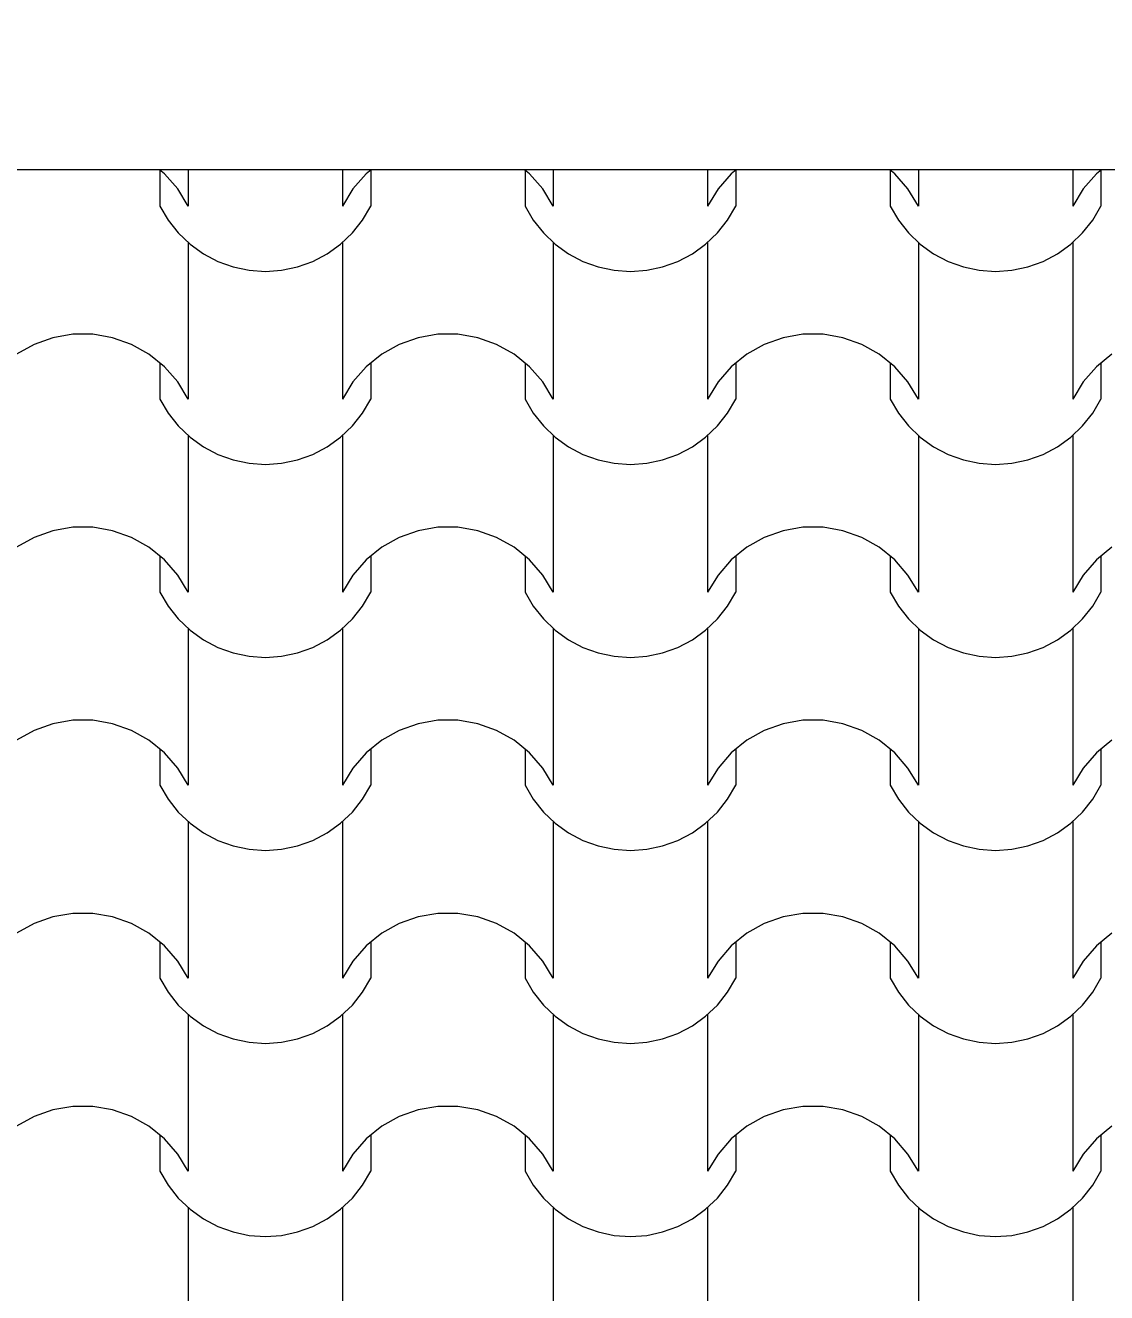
# Model space of a CAD drawing. Header units: millimetres. Extents: x 318905 to 439572, y -5133 to 105868.
# Drawn here: x 359822 to 360665, y 6760 to 7747 of the extents above; entities that cross this region are included whole.
import ezdxf

# ---------------------------------------------------------------- set-up
doc = ezdxf.new("R2010")
doc.units = ezdxf.units.MM
doc.header["$MEASUREMENT"] = 0
for name, color, linetype, lineweight in [('0_Stylo_No__98', 154, 'Continuous', 0), ('2D -  Dessin général_Stylo_No__1', 7, 'Continuous', 5), ('OMBRES_Stylo_No__1', 7, 'Continuous', 5)]:
    doc.layers.add(name, color=color, linetype=linetype, lineweight=lineweight)
doc.layers.add('OMBRES_Stylo_No__82', color=7, linetype='Continuous', lineweight=13, true_color=0xaaaaaa)
doc.styles.add('STYLE_GENERE_3', font='')
doc.styles.get('STYLE_GENERE_3').set_extended_font_data('Arial')
doc.dimstyles.new('STYLE_GENERE__1', dxfattribs={"dimtxt": 200, "dimasz": 142.5, "dimexe": 0.18, "dimexo": 500, "dimgap": 0.09, "dimtad": 0, "dimtih": 1, "dimtoh": 1, "dimlfac": 0.001, "dimzin": 0, "dimdsep": 46, "dimtxsty": 'STYLE_GENERE_3', "dimblk": 'ARROWHEAD_6', "dimblk1": 'ARROWHEAD_6', "dimblk2": 'ARROWHEAD_6', "dimcen": 0.09, "dimclrd": 154, "dimclre": 154, "dimclrt": 154, "dimazin": 0, "dimtfac": 1, "dimtdec": 4, "dimtmove": 0, "dimatfit": 3, "dimfxl": 0, "dimtolj": 1, "dimtzin": 0, "dimarcsym": 0})

# ---------------------------------------------------------------- blocks, each defined once
blk = doc.blocks.new('*X105')
at = {"layer": 'OMBRES_Stylo_No__82', "linetype": 'Continuous'}
for p, q in [((359930.9, 7631.29), (359926.95, 7634.5)), ((359927.32, 7634.2), (359927.32, 7606.17)), ((359941.19, 7619.52), (359930.9, 7631.29)), ((359949.32, 7634.5), (359949.32, 7606.17)), ((360069.56, 7634.5), (360069.56, 7606.17)), ((360087.98, 7631.29), (360077.69, 7619.52)), ((360091.93, 7634.5), (360087.98, 7631.29)), ((360091.56, 7634.2), (360091.56, 7606.17)), ((360215.38, 7631.29), (360211.44, 7634.5)), ((360211.8, 7634.2), (360211.8, 7606.17)), ((360225.67, 7619.52), (360215.38, 7631.29)), ((360233.8, 7634.5), (360233.8, 7606.17)), ((360354.04, 7634.49), (360354.04, 7606.17)), ((360372.46, 7631.29), (360362.17, 7619.52)), ((360376.4, 7634.49), (360372.46, 7631.29)), ((360376.04, 7634.2), (360376.04, 7606.17)), ((360499.86, 7631.29), (360495.92, 7634.49)), ((360496.28, 7634.2), (360496.28, 7606.17)), ((360510.15, 7619.52), (360499.86, 7631.29)), ((360518.28, 7634.49), (360518.28, 7606.17)), ((360638.52, 7634.49), (360638.52, 7606.17)), ((360656.94, 7631.29), (360646.65, 7619.52)), ((360660.88, 7634.49), (360656.94, 7631.29)), ((360660.52, 7634.2), (360660.52, 7606.17)), ((359949.32, 7606.17), (359941.19, 7619.52)), ((360077.69, 7619.52), (360069.56, 7606.17)), ((360233.8, 7606.17), (360225.67, 7619.52)), ((360362.17, 7619.52), (360354.04, 7606.17)), ((360518.28, 7606.17), (360510.15, 7619.52)), ((360646.65, 7619.52), (360638.52, 7606.17)), ((359927.32, 7606.17), (359933.76, 7595.22)), ((360085.12, 7595.22), (360091.56, 7606.17)), ((360211.8, 7606.17), (360218.24, 7595.22)), ((360369.6, 7595.22), (360376.04, 7606.17)), ((360496.28, 7606.17), (360502.72, 7595.22)), ((360654.08, 7595.22), (360660.52, 7606.17)), ((359933.76, 7595.22), (359941.65, 7585.26)), ((360077.23, 7585.26), (360085.12, 7595.22)), ((360218.24, 7595.22), (360226.13, 7585.26)), ((360361.71, 7585.26), (360369.6, 7595.22)), ((360502.72, 7595.22), (360510.61, 7585.26)), ((360646.19, 7585.26), (360654.08, 7595.22)), ((359941.65, 7585.26), (359950.83, 7576.49)), ((360068.05, 7576.49), (360077.23, 7585.26)), ((360226.13, 7585.26), (360235.31, 7576.49)), ((360352.53, 7576.49), (360361.71, 7585.26)), ((360510.61, 7585.26), (360519.79, 7576.49)), ((360637.01, 7576.49), (360646.19, 7585.26)), ((359949.32, 7577.77), (359949.32, 7516.8)), ((359950.83, 7576.49), (359961.15, 7569.07)), ((360057.73, 7569.07), (360068.05, 7576.49)), ((360069.56, 7577.77), (360069.56, 7516.8)), ((360233.8, 7577.77), (360233.8, 7516.8)), ((360235.31, 7576.49), (360245.63, 7569.07)), ((360342.21, 7569.07), (360352.53, 7576.49)), ((360354.04, 7577.77), (360354.04, 7516.8)), ((360518.28, 7577.77), (360518.28, 7516.8)), ((360519.79, 7576.49), (360530.11, 7569.07)), ((360626.69, 7569.07), (360637.01, 7576.49)), ((360638.52, 7577.77), (360638.52, 7516.8)), ((359961.15, 7569.07), (359972.39, 7563.15)), ((359972.39, 7563.15), (359984.34, 7558.84)), ((360034.54, 7558.84), (360046.49, 7563.15)), ((360046.49, 7563.15), (360057.73, 7569.07)), ((360245.63, 7569.07), (360256.87, 7563.15)), ((360256.87, 7563.15), (360268.82, 7558.84)), ((360319.02, 7558.84), (360330.97, 7563.15)), ((360330.97, 7563.15), (360342.21, 7569.07)), ((360530.11, 7569.07), (360541.35, 7563.15)), ((360541.35, 7563.15), (360553.3, 7558.84)), ((360603.5, 7558.84), (360615.45, 7563.15)), ((360615.45, 7563.15), (360626.69, 7569.07)), ((359984.34, 7558.84), (359996.77, 7556.21)), ((359996.77, 7556.21), (360009.44, 7555.33)), ((360009.44, 7555.33), (360022.11, 7556.21)), ((360022.11, 7556.21), (360034.54, 7558.84)), ((360268.82, 7558.84), (360281.25, 7556.21)), ((360281.25, 7556.21), (360293.92, 7555.33)), ((360293.92, 7555.33), (360306.59, 7556.21)), ((360306.59, 7556.21), (360319.02, 7558.84)), ((360553.3, 7558.84), (360565.73, 7556.21)), ((360565.73, 7556.21), (360578.4, 7555.33)), ((360578.4, 7555.33), (360591.07, 7556.21)), ((360591.07, 7556.21), (360603.5, 7558.84)), ((359949.32, 7516.8), (359949.32, 7455.84)), ((360069.56, 7516.8), (360069.56, 7455.84)), ((360233.8, 7516.8), (360233.8, 7455.84)), ((360354.04, 7516.8), (360354.04, 7455.84)), ((360518.28, 7516.8), (360518.28, 7455.84)), ((360638.52, 7516.8), (360638.52, 7455.84)), ((359843.98, 7503.69), (359829.25, 7498.46)), ((359859.39, 7506.34), (359843.98, 7503.69)), ((359867.2, 7506.34), (359859.39, 7506.34)), ((359875.01, 7506.34), (359867.2, 7506.34)), ((359890.42, 7503.69), (359875.01, 7506.34)), ((359905.15, 7498.46), (359890.42, 7503.69)), ((360128.46, 7503.69), (360113.73, 7498.46)), ((360143.87, 7506.34), (360128.46, 7503.69)), ((360151.68, 7506.34), (360143.87, 7506.34)), ((360159.49, 7506.34), (360151.68, 7506.34)), ((360174.9, 7503.69), (360159.49, 7506.34)), ((360189.63, 7498.46), (360174.9, 7503.69)), ((360412.94, 7503.69), (360398.21, 7498.46)), ((360428.35, 7506.34), (360412.94, 7503.69)), ((360436.16, 7506.34), (360428.35, 7506.34)), ((360443.97, 7506.34), (360436.16, 7506.34)), ((360459.38, 7503.69), (360443.97, 7506.34)), ((360474.11, 7498.46), (360459.38, 7503.69)), ((359829.25, 7498.46), (359815.63, 7490.81)), ((359918.77, 7490.81), (359905.15, 7498.46)), ((360113.73, 7498.46), (360100.11, 7490.81)), ((360203.25, 7490.81), (360189.63, 7498.46)), ((360398.21, 7498.46), (360384.59, 7490.81)), ((360487.73, 7490.81), (360474.11, 7498.46)), ((359930.9, 7480.95), (359918.77, 7490.81)), ((359927.32, 7483.86), (359927.32, 7455.84)), ((360100.11, 7490.81), (360087.98, 7480.95)), ((360091.56, 7483.86), (360091.56, 7455.84)), ((360215.38, 7480.95), (360203.25, 7490.81)), ((360211.8, 7483.86), (360211.8, 7455.84)), ((360384.59, 7490.81), (360372.46, 7480.95)), ((360376.04, 7483.86), (360376.04, 7455.84)), ((360499.86, 7480.95), (360487.73, 7490.81)), ((360496.28, 7483.86), (360496.28, 7455.84)), ((360669.07, 7490.81), (360656.94, 7480.95)), ((360660.52, 7483.86), (360660.52, 7455.84)), ((359941.19, 7469.18), (359930.9, 7480.95)), ((360087.98, 7480.95), (360077.69, 7469.18)), ((360225.67, 7469.18), (360215.38, 7480.95)), ((360372.46, 7480.95), (360362.17, 7469.18)), ((360510.15, 7469.18), (360499.86, 7480.95)), ((360656.94, 7480.95), (360646.65, 7469.18)), ((359949.32, 7455.84), (359941.19, 7469.18)), ((360077.69, 7469.18), (360069.56, 7455.84)), ((360233.8, 7455.84), (360225.67, 7469.18)), ((360362.17, 7469.18), (360354.04, 7455.84)), ((360518.28, 7455.84), (360510.15, 7469.18)), ((360646.65, 7469.18), (360638.52, 7455.84)), ((359927.32, 7455.84), (359933.76, 7444.88)), ((360085.12, 7444.88), (360091.56, 7455.84)), ((360211.8, 7455.84), (360218.24, 7444.88)), ((360369.6, 7444.88), (360376.04, 7455.84)), ((360496.28, 7455.84), (360502.72, 7444.88)), ((360654.08, 7444.88), (360660.52, 7455.84)), ((359933.76, 7444.88), (359941.65, 7434.93)), ((360077.23, 7434.93), (360085.12, 7444.88)), ((360218.24, 7444.88), (360226.13, 7434.93)), ((360361.71, 7434.93), (360369.6, 7444.88)), ((360502.72, 7444.88), (360510.61, 7434.93)), ((360646.19, 7434.93), (360654.08, 7444.88)), ((359941.65, 7434.93), (359950.83, 7426.15)), ((360068.05, 7426.15), (360077.23, 7434.93)), ((360226.13, 7434.93), (360235.31, 7426.15)), ((360352.53, 7426.15), (360361.71, 7434.93)), ((360510.61, 7434.93), (360519.79, 7426.15)), ((360637.01, 7426.15), (360646.19, 7434.93)), ((359949.32, 7427.44), (359949.32, 7366.47)), ((359950.83, 7426.15), (359961.15, 7418.74)), ((360057.73, 7418.74), (360068.05, 7426.15)), ((360069.56, 7427.44), (360069.56, 7366.47)), ((360233.8, 7427.44), (360233.8, 7366.47)), ((360235.31, 7426.15), (360245.63, 7418.74)), ((360342.21, 7418.74), (360352.53, 7426.15)), ((360354.04, 7427.44), (360354.04, 7366.47)), ((360518.28, 7427.44), (360518.28, 7366.47)), ((360519.79, 7426.15), (360530.11, 7418.74)), ((360626.69, 7418.74), (360637.01, 7426.15)), ((360638.52, 7427.44), (360638.52, 7366.47)), ((359961.15, 7418.74), (359972.39, 7412.81)), ((360046.49, 7412.81), (360057.73, 7418.74)), ((360245.63, 7418.74), (360256.87, 7412.81)), ((360330.97, 7412.81), (360342.21, 7418.74)), ((360530.11, 7418.74), (360541.35, 7412.81)), ((360615.45, 7412.81), (360626.69, 7418.74)), ((359972.39, 7412.81), (359984.34, 7408.5)), ((359984.34, 7408.5), (359996.77, 7405.88)), ((359996.77, 7405.88), (360009.44, 7405)), ((360009.44, 7405), (360022.11, 7405.88)), ((360022.11, 7405.88), (360034.54, 7408.5)), ((360034.54, 7408.5), (360046.49, 7412.81)), ((360256.87, 7412.81), (360268.82, 7408.5)), ((360268.82, 7408.5), (360281.25, 7405.88)), ((360281.25, 7405.88), (360293.92, 7405)), ((360293.92, 7405), (360306.59, 7405.88)), ((360306.59, 7405.88), (360319.02, 7408.5)), ((360319.02, 7408.5), (360330.97, 7412.81)), ((360541.35, 7412.81), (360553.3, 7408.5)), ((360553.3, 7408.5), (360565.73, 7405.88)), ((360565.73, 7405.88), (360578.4, 7405)), ((360578.4, 7405), (360591.07, 7405.88)), ((360591.07, 7405.88), (360603.5, 7408.5)), ((360603.5, 7408.5), (360615.45, 7412.81)), ((359949.32, 7366.47), (359949.32, 7305.5)), ((360069.56, 7366.47), (360069.56, 7305.5)), ((360233.8, 7366.47), (360233.8, 7305.5)), ((360354.04, 7366.47), (360354.04, 7305.5)), ((360518.28, 7366.47), (360518.28, 7305.5)), ((360638.52, 7366.47), (360638.52, 7305.5)), ((359859.39, 7356), (359843.98, 7353.35)), ((359867.2, 7356), (359859.39, 7356)), ((359875.01, 7356), (359867.2, 7356)), ((359890.42, 7353.35), (359875.01, 7356)), ((360143.87, 7356), (360128.46, 7353.35)), ((360151.68, 7356), (360143.87, 7356)), ((360159.49, 7356), (360151.68, 7356)), ((360174.9, 7353.35), (360159.49, 7356)), ((360428.35, 7356), (360412.94, 7353.35)), ((360436.16, 7356), (360428.35, 7356)), ((360443.97, 7356), (360436.16, 7356)), ((360459.38, 7353.35), (360443.97, 7356)), ((359829.25, 7348.12), (359815.63, 7340.47)), ((359843.98, 7353.35), (359829.25, 7348.12)), ((359905.15, 7348.12), (359890.42, 7353.35)), ((359918.77, 7340.47), (359905.15, 7348.12)), ((360113.73, 7348.12), (360100.11, 7340.47)), ((360128.46, 7353.35), (360113.73, 7348.12)), ((360189.63, 7348.12), (360174.9, 7353.35)), ((360203.25, 7340.47), (360189.63, 7348.12)), ((360398.21, 7348.12), (360384.59, 7340.47)), ((360412.94, 7353.35), (360398.21, 7348.12)), ((360474.11, 7348.12), (360459.38, 7353.35)), ((360487.73, 7340.47), (360474.11, 7348.12)), ((359930.9, 7330.61), (359918.77, 7340.47)), ((360100.11, 7340.47), (360087.98, 7330.61)), ((360215.38, 7330.61), (360203.25, 7340.47)), ((360384.59, 7340.47), (360372.46, 7330.61)), ((360499.86, 7330.61), (360487.73, 7340.47)), ((360669.07, 7340.47), (360656.94, 7330.61)), ((359927.32, 7333.53), (359927.32, 7305.5)), ((359941.19, 7318.84), (359930.9, 7330.61)), ((360087.98, 7330.61), (360077.69, 7318.84)), ((360091.56, 7333.53), (360091.56, 7305.5)), ((360211.8, 7333.53), (360211.8, 7305.5)), ((360225.67, 7318.84), (360215.38, 7330.61)), ((360372.46, 7330.61), (360362.17, 7318.84)), ((360376.04, 7333.53), (360376.04, 7305.5)), ((360496.28, 7333.53), (360496.28, 7305.5)), ((360510.15, 7318.84), (360499.86, 7330.61)), ((360656.94, 7330.61), (360646.65, 7318.84)), ((360660.52, 7333.53), (360660.52, 7305.5)), ((359949.32, 7305.5), (359941.19, 7318.84)), ((360077.69, 7318.84), (360069.56, 7305.5)), ((360233.8, 7305.5), (360225.67, 7318.84)), ((360362.17, 7318.84), (360354.04, 7305.5)), ((360518.28, 7305.5), (360510.15, 7318.84)), ((360646.65, 7318.84), (360638.52, 7305.5)), ((359927.32, 7305.5), (359933.76, 7294.55)), ((360085.12, 7294.55), (360091.56, 7305.5)), ((360211.8, 7305.5), (360218.24, 7294.55)), ((360369.6, 7294.55), (360376.04, 7305.5)), ((360496.28, 7305.5), (360502.72, 7294.55)), ((360654.08, 7294.55), (360660.52, 7305.5)), ((359933.76, 7294.55), (359941.65, 7284.59)), ((360077.23, 7284.59), (360085.12, 7294.55)), ((360218.24, 7294.55), (360226.13, 7284.59)), ((360361.71, 7284.59), (360369.6, 7294.55)), ((360502.72, 7294.55), (360510.61, 7284.59)), ((360646.19, 7284.59), (360654.08, 7294.55)), ((359941.65, 7284.59), (359950.83, 7275.82)), ((360068.05, 7275.82), (360077.23, 7284.59)), ((360226.13, 7284.59), (360235.31, 7275.82)), ((360352.53, 7275.82), (360361.71, 7284.59)), ((360510.61, 7284.59), (360519.79, 7275.82)), ((360637.01, 7275.82), (360646.19, 7284.59)), ((359949.32, 7277.1), (359949.32, 7216.13)), ((359950.83, 7275.82), (359961.15, 7268.4)), ((360057.73, 7268.4), (360068.05, 7275.82)), ((360069.56, 7277.1), (360069.56, 7216.13)), ((360233.8, 7277.1), (360233.8, 7216.13)), ((360235.31, 7275.82), (360245.63, 7268.4)), ((360342.21, 7268.4), (360352.53, 7275.82)), ((360354.04, 7277.1), (360354.04, 7216.13)), ((360518.28, 7277.1), (360518.28, 7216.13)), ((360519.79, 7275.82), (360530.11, 7268.4)), ((360626.69, 7268.4), (360637.01, 7275.82)), ((360638.52, 7277.1), (360638.52, 7216.13)), ((359961.15, 7268.4), (359972.39, 7262.48)), ((360046.49, 7262.48), (360057.73, 7268.4)), ((360245.63, 7268.4), (360256.87, 7262.48)), ((360330.97, 7262.48), (360342.21, 7268.4)), ((360530.11, 7268.4), (360541.35, 7262.48)), ((360615.45, 7262.48), (360626.69, 7268.4)), ((359972.39, 7262.48), (359984.34, 7258.16)), ((359984.34, 7258.16), (359996.77, 7255.54)), ((359996.77, 7255.54), (360009.44, 7254.66)), ((360009.44, 7254.66), (360022.11, 7255.54)), ((360022.11, 7255.54), (360034.54, 7258.16)), ((360034.54, 7258.16), (360046.49, 7262.48)), ((360256.87, 7262.48), (360268.82, 7258.16)), ((360268.82, 7258.16), (360281.25, 7255.54)), ((360281.25, 7255.54), (360293.92, 7254.66)), ((360293.92, 7254.66), (360306.59, 7255.54)), ((360306.59, 7255.54), (360319.02, 7258.16)), ((360319.02, 7258.16), (360330.97, 7262.48)), ((360541.35, 7262.48), (360553.3, 7258.16)), ((360553.3, 7258.16), (360565.73, 7255.54)), ((360565.73, 7255.54), (360578.4, 7254.66)), ((360578.4, 7254.66), (360591.07, 7255.54)), ((360591.07, 7255.54), (360603.5, 7258.16)), ((360603.5, 7258.16), (360615.45, 7262.48)), ((359949.32, 7216.13), (359949.32, 7155.16)), ((360069.56, 7216.13), (360069.56, 7155.16)), ((360233.8, 7216.13), (360233.8, 7155.16)), ((360354.04, 7216.13), (360354.04, 7155.16)), ((360518.28, 7216.13), (360518.28, 7155.16)), ((360638.52, 7216.13), (360638.52, 7155.16)), ((359859.39, 7205.67), (359843.98, 7203.01)), ((359867.2, 7205.67), (359859.39, 7205.67)), ((359875.01, 7205.67), (359867.2, 7205.67)), ((359890.42, 7203.01), (359875.01, 7205.67)), ((360143.87, 7205.67), (360128.46, 7203.01)), ((360151.68, 7205.67), (360143.87, 7205.67)), ((360159.49, 7205.67), (360151.68, 7205.67)), ((360174.9, 7203.01), (360159.49, 7205.67)), ((360428.35, 7205.67), (360412.94, 7203.01)), ((360436.16, 7205.67), (360428.35, 7205.67)), ((360443.97, 7205.67), (360436.16, 7205.67)), ((360459.38, 7203.01), (360443.97, 7205.67)), ((359829.25, 7197.79), (359815.63, 7190.13)), ((359843.98, 7203.01), (359829.25, 7197.79)), ((359905.15, 7197.79), (359890.42, 7203.01)), ((359918.77, 7190.13), (359905.15, 7197.79)), ((360113.73, 7197.79), (360100.11, 7190.13)), ((360128.46, 7203.01), (360113.73, 7197.79)), ((360189.63, 7197.79), (360174.9, 7203.01)), ((360203.25, 7190.13), (360189.63, 7197.79)), ((360398.21, 7197.79), (360384.59, 7190.13)), ((360412.94, 7203.01), (360398.21, 7197.79)), ((360474.11, 7197.79), (360459.38, 7203.01)), ((360487.73, 7190.13), (360474.11, 7197.79)), ((359930.9, 7180.28), (359918.77, 7190.13)), ((360100.11, 7190.13), (360087.98, 7180.28)), ((360215.38, 7180.28), (360203.25, 7190.13)), ((360384.59, 7190.13), (360372.46, 7180.28)), ((360499.86, 7180.28), (360487.73, 7190.13)), ((360669.07, 7190.13), (360656.94, 7180.28)), ((359927.32, 7183.19), (359927.32, 7155.16)), ((359941.19, 7168.51), (359930.9, 7180.28)), ((360087.98, 7180.28), (360077.69, 7168.51)), ((360091.56, 7183.19), (360091.56, 7155.16)), ((360211.8, 7183.19), (360211.8, 7155.16)), ((360225.67, 7168.51), (360215.38, 7180.28)), ((360372.46, 7180.28), (360362.17, 7168.51)), ((360376.04, 7183.19), (360376.04, 7155.16)), ((360496.28, 7183.19), (360496.28, 7155.16)), ((360510.15, 7168.51), (360499.86, 7180.28)), ((360656.94, 7180.28), (360646.65, 7168.51)), ((360660.52, 7183.19), (360660.52, 7155.16)), ((359949.32, 7155.16), (359941.19, 7168.51)), ((360077.69, 7168.51), (360069.56, 7155.16)), ((360233.8, 7155.16), (360225.67, 7168.51)), ((360362.17, 7168.51), (360354.04, 7155.16)), ((360518.28, 7155.16), (360510.15, 7168.51)), ((360646.65, 7168.51), (360638.52, 7155.16)), ((359927.32, 7155.16), (359933.76, 7144.21)), ((360085.12, 7144.21), (360091.56, 7155.16)), ((360211.8, 7155.16), (360218.24, 7144.21)), ((360369.6, 7144.21), (360376.04, 7155.16)), ((360496.28, 7155.16), (360502.72, 7144.21)), ((360654.08, 7144.21), (360660.52, 7155.16)), ((359933.76, 7144.21), (359941.65, 7134.25)), ((360077.23, 7134.25), (360085.12, 7144.21)), ((360218.24, 7144.21), (360226.13, 7134.25)), ((360361.71, 7134.25), (360369.6, 7144.21)), ((360502.72, 7144.21), (360510.61, 7134.25)), ((360646.19, 7134.25), (360654.08, 7144.21)), ((359941.65, 7134.25), (359950.83, 7125.48)), ((359949.32, 7126.77), (359949.32, 7065.8)), ((360068.05, 7125.48), (360077.23, 7134.25)), ((360069.56, 7126.77), (360069.56, 7065.8)), ((360226.13, 7134.25), (360235.31, 7125.48)), ((360233.8, 7126.77), (360233.8, 7065.8)), ((360352.53, 7125.48), (360361.71, 7134.25)), ((360354.04, 7126.77), (360354.04, 7065.8)), ((360510.61, 7134.25), (360519.79, 7125.48)), ((360518.28, 7126.77), (360518.28, 7065.8)), ((360637.01, 7125.48), (360646.19, 7134.25)), ((360638.52, 7126.77), (360638.52, 7065.8)), ((359950.83, 7125.48), (359961.15, 7118.06)), ((359961.15, 7118.06), (359972.39, 7112.14)), ((360046.49, 7112.14), (360057.73, 7118.06)), ((360057.73, 7118.06), (360068.05, 7125.48)), ((360235.31, 7125.48), (360245.63, 7118.06)), ((360245.63, 7118.06), (360256.87, 7112.14)), ((360330.97, 7112.14), (360342.21, 7118.06)), ((360342.21, 7118.06), (360352.53, 7125.48)), ((360519.79, 7125.48), (360530.11, 7118.06)), ((360530.11, 7118.06), (360541.35, 7112.14)), ((360615.45, 7112.14), (360626.69, 7118.06)), ((360626.69, 7118.06), (360637.01, 7125.48)), ((359972.39, 7112.14), (359984.34, 7107.83)), ((359984.34, 7107.83), (359996.77, 7105.21)), ((360022.11, 7105.21), (360034.54, 7107.83)), ((360034.54, 7107.83), (360046.49, 7112.14)), ((360256.87, 7112.14), (360268.82, 7107.83)), ((360268.82, 7107.83), (360281.25, 7105.21)), ((360306.59, 7105.21), (360319.02, 7107.83)), ((360319.02, 7107.83), (360330.97, 7112.14)), ((360541.35, 7112.14), (360553.3, 7107.83)), ((360553.3, 7107.83), (360565.73, 7105.21)), ((360591.07, 7105.21), (360603.5, 7107.83)), ((360603.5, 7107.83), (360615.45, 7112.14)), ((359996.77, 7105.21), (360009.44, 7104.33)), ((360009.44, 7104.33), (360022.11, 7105.21)), ((360281.25, 7105.21), (360293.92, 7104.33)), ((360293.92, 7104.33), (360306.59, 7105.21)), ((360565.73, 7105.21), (360578.4, 7104.33)), ((360578.4, 7104.33), (360591.07, 7105.21)), ((359949.32, 7065.8), (359949.32, 7004.83)), ((360069.56, 7065.8), (360069.56, 7004.83)), ((360233.8, 7065.8), (360233.8, 7004.83)), ((360354.04, 7065.8), (360354.04, 7004.83)), ((360518.28, 7065.8), (360518.28, 7004.83)), ((360638.52, 7065.8), (360638.52, 7004.83)), ((359843.98, 7052.68), (359829.25, 7047.45)), ((359859.39, 7055.33), (359843.98, 7052.68)), ((359867.2, 7055.33), (359859.39, 7055.33)), ((359875.01, 7055.33), (359867.2, 7055.33)), ((359890.42, 7052.68), (359875.01, 7055.33)), ((359905.15, 7047.45), (359890.42, 7052.68)), ((360128.46, 7052.68), (360113.73, 7047.45)), ((360143.87, 7055.33), (360128.46, 7052.68)), ((360151.68, 7055.33), (360143.87, 7055.33)), ((360159.49, 7055.33), (360151.68, 7055.33)), ((360174.9, 7052.68), (360159.49, 7055.33)), ((360189.63, 7047.45), (360174.9, 7052.68)), ((360412.94, 7052.68), (360398.21, 7047.45)), ((360428.35, 7055.33), (360412.94, 7052.68)), ((360436.16, 7055.33), (360428.35, 7055.33)), ((360443.97, 7055.33), (360436.16, 7055.33)), ((360459.38, 7052.68), (360443.97, 7055.33)), ((360474.11, 7047.45), (360459.38, 7052.68)), ((359829.25, 7047.45), (359815.63, 7039.8)), ((359918.77, 7039.8), (359905.15, 7047.45)), ((359930.9, 7029.94), (359918.77, 7039.8)), ((360100.11, 7039.8), (360087.98, 7029.94)), ((360113.73, 7047.45), (360100.11, 7039.8)), ((360203.25, 7039.8), (360189.63, 7047.45)), ((360215.38, 7029.94), (360203.25, 7039.8)), ((360384.59, 7039.8), (360372.46, 7029.94)), ((360398.21, 7047.45), (360384.59, 7039.8)), ((360487.73, 7039.8), (360474.11, 7047.45)), ((360499.86, 7029.94), (360487.73, 7039.8)), ((360669.07, 7039.8), (360656.94, 7029.94)), ((359927.32, 7032.86), (359927.32, 7004.83)), ((359941.19, 7018.17), (359930.9, 7029.94)), ((360087.98, 7029.94), (360077.69, 7018.17)), ((360091.56, 7032.86), (360091.56, 7004.83)), ((360211.8, 7032.86), (360211.8, 7004.83)), ((360225.67, 7018.17), (360215.38, 7029.94)), ((360372.46, 7029.94), (360362.17, 7018.17)), ((360376.04, 7032.86), (360376.04, 7004.83)), ((360496.28, 7032.86), (360496.28, 7004.83)), ((360510.15, 7018.17), (360499.86, 7029.94)), ((360656.94, 7029.94), (360646.65, 7018.17)), ((360660.52, 7032.86), (360660.52, 7004.83)), ((359949.32, 7004.83), (359941.19, 7018.17)), ((360077.69, 7018.17), (360069.56, 7004.83)), ((360233.8, 7004.83), (360225.67, 7018.17)), ((360362.17, 7018.17), (360354.04, 7004.83)), ((360518.28, 7004.83), (360510.15, 7018.17)), ((360646.65, 7018.17), (360638.52, 7004.83)), ((359927.32, 7004.83), (359933.76, 6993.88)), ((360085.12, 6993.88), (360091.56, 7004.83)), ((360211.8, 7004.83), (360218.24, 6993.88)), ((360369.6, 6993.88), (360376.04, 7004.83)), ((360496.28, 7004.83), (360502.72, 6993.88)), ((360654.08, 6993.88), (360660.52, 7004.83)), ((359933.76, 6993.88), (359941.65, 6983.92)), ((360077.23, 6983.92), (360085.12, 6993.88)), ((360218.24, 6993.88), (360226.13, 6983.92)), ((360361.71, 6983.92), (360369.6, 6993.88)), ((360502.72, 6993.88), (360510.61, 6983.92)), ((360646.19, 6983.92), (360654.08, 6993.88)), ((359941.65, 6983.92), (359950.83, 6975.15)), ((360068.05, 6975.15), (360077.23, 6983.92)), ((360226.13, 6983.92), (360235.31, 6975.15)), ((360352.53, 6975.15), (360361.71, 6983.92)), ((360510.61, 6983.92), (360519.79, 6975.15)), ((360637.01, 6975.15), (360646.19, 6983.92)), ((359949.32, 6976.43), (359949.32, 6915.46)), ((359950.83, 6975.15), (359961.15, 6967.73)), ((360057.73, 6967.73), (360068.05, 6975.15)), ((360069.56, 6976.43), (360069.56, 6915.46)), ((360233.8, 6976.43), (360233.8, 6915.46)), ((360235.31, 6975.15), (360245.63, 6967.73)), ((360342.21, 6967.73), (360352.53, 6975.15)), ((360354.04, 6976.43), (360354.04, 6915.46)), ((360518.28, 6976.43), (360518.28, 6915.46)), ((360519.79, 6975.15), (360530.11, 6967.73)), ((360626.69, 6967.73), (360637.01, 6975.15)), ((360638.52, 6976.43), (360638.52, 6915.46)), ((359961.15, 6967.73), (359972.39, 6961.8)), ((359972.39, 6961.8), (359984.34, 6957.49)), ((360034.54, 6957.49), (360046.49, 6961.8)), ((360046.49, 6961.8), (360057.73, 6967.73)), ((360245.63, 6967.73), (360256.87, 6961.8)), ((360256.87, 6961.8), (360268.82, 6957.49)), ((360319.02, 6957.49), (360330.97, 6961.8)), ((360330.97, 6961.8), (360342.21, 6967.73)), ((360530.11, 6967.73), (360541.35, 6961.8)), ((360541.35, 6961.8), (360553.3, 6957.49)), ((360603.5, 6957.49), (360615.45, 6961.8)), ((360615.45, 6961.8), (360626.69, 6967.73)), ((359984.34, 6957.49), (359996.77, 6954.87)), ((359996.77, 6954.87), (360009.44, 6953.99)), ((360009.44, 6953.99), (360022.11, 6954.87)), ((360022.11, 6954.87), (360034.54, 6957.49)), ((360268.82, 6957.49), (360281.25, 6954.87)), ((360281.25, 6954.87), (360293.92, 6953.99)), ((360293.92, 6953.99), (360306.59, 6954.87)), ((360306.59, 6954.87), (360319.02, 6957.49)), ((360553.3, 6957.49), (360565.73, 6954.87)), ((360565.73, 6954.87), (360578.4, 6953.99)), ((360578.4, 6953.99), (360591.07, 6954.87)), ((360591.07, 6954.87), (360603.5, 6957.49)), ((359949.32, 6915.46), (359949.32, 6854.49)), ((360069.56, 6915.46), (360069.56, 6854.49)), ((360233.8, 6915.46), (360233.8, 6854.49)), ((360354.04, 6915.46), (360354.04, 6854.49)), ((360518.28, 6915.46), (360518.28, 6854.49)), ((360638.52, 6915.46), (360638.52, 6854.49)), ((359843.98, 6902.34), (359829.25, 6897.11)), ((359859.39, 6905), (359843.98, 6902.34)), ((359867.2, 6905), (359859.39, 6905)), ((359875.01, 6905), (359867.2, 6905)), ((359890.42, 6902.34), (359875.01, 6905)), ((359905.15, 6897.11), (359890.42, 6902.34)), ((360128.46, 6902.34), (360113.73, 6897.11)), ((360143.87, 6905), (360128.46, 6902.34)), ((360151.68, 6905), (360143.87, 6905)), ((360159.49, 6905), (360151.68, 6905)), ((360174.9, 6902.34), (360159.49, 6905)), ((360189.63, 6897.11), (360174.9, 6902.34)), ((360412.94, 6902.34), (360398.21, 6897.11)), ((360428.35, 6905), (360412.94, 6902.34)), ((360436.16, 6905), (360428.35, 6905)), ((360443.97, 6905), (360436.16, 6905)), ((360459.38, 6902.34), (360443.97, 6905)), ((360474.11, 6897.11), (360459.38, 6902.34)), ((359829.25, 6897.11), (359815.63, 6889.46)), ((359918.77, 6889.46), (359905.15, 6897.11)), ((360113.73, 6897.11), (360100.11, 6889.46)), ((360203.25, 6889.46), (360189.63, 6897.11)), ((360398.21, 6897.11), (360384.59, 6889.46)), ((360487.73, 6889.46), (360474.11, 6897.11)), ((359930.9, 6879.61), (359918.77, 6889.46)), ((359927.32, 6882.52), (359927.32, 6854.49)), ((360100.11, 6889.46), (360087.98, 6879.61)), ((360091.56, 6882.52), (360091.56, 6854.49)), ((360215.38, 6879.61), (360203.25, 6889.46)), ((360211.8, 6882.52), (360211.8, 6854.49)), ((360384.59, 6889.46), (360372.46, 6879.61)), ((360376.04, 6882.52), (360376.04, 6854.49)), ((360499.86, 6879.61), (360487.73, 6889.46)), ((360496.28, 6882.52), (360496.28, 6854.49)), ((360669.07, 6889.46), (360656.94, 6879.61)), ((360660.52, 6882.52), (360660.52, 6854.49)), ((359941.19, 6867.84), (359930.9, 6879.61)), ((360087.98, 6879.61), (360077.69, 6867.84)), ((360225.67, 6867.84), (360215.38, 6879.61)), ((360372.46, 6879.61), (360362.17, 6867.84)), ((360510.15, 6867.84), (360499.86, 6879.61)), ((360656.94, 6879.61), (360646.65, 6867.84)), ((359949.32, 6854.49), (359941.19, 6867.84)), ((360077.69, 6867.84), (360069.56, 6854.49)), ((360233.8, 6854.49), (360225.67, 6867.84)), ((360362.17, 6867.84), (360354.04, 6854.49)), ((360518.28, 6854.49), (360510.15, 6867.84)), ((360646.65, 6867.84), (360638.52, 6854.49)), ((359927.32, 6854.49), (359933.76, 6843.54)), ((360085.12, 6843.54), (360091.56, 6854.49)), ((360211.8, 6854.49), (360218.24, 6843.54)), ((360369.6, 6843.54), (360376.04, 6854.49)), ((360496.28, 6854.49), (360502.72, 6843.54)), ((360654.08, 6843.54), (360660.52, 6854.49)), ((359933.76, 6843.54), (359941.65, 6833.58)), ((360077.23, 6833.58), (360085.12, 6843.54)), ((360218.24, 6843.54), (360226.13, 6833.58)), ((360361.71, 6833.58), (360369.6, 6843.54)), ((360502.72, 6843.54), (360510.61, 6833.58)), ((360646.19, 6833.58), (360654.08, 6843.54)), ((359941.65, 6833.58), (359950.83, 6824.81)), ((360068.05, 6824.81), (360077.23, 6833.58)), ((360226.13, 6833.58), (360235.31, 6824.81)), ((360352.53, 6824.81), (360361.71, 6833.58)), ((360510.61, 6833.58), (360519.79, 6824.81)), ((360637.01, 6824.81), (360646.19, 6833.58)), ((359949.32, 6826.09), (359949.32, 6765.12)), ((359950.83, 6824.81), (359961.15, 6817.39)), ((360057.73, 6817.39), (360068.05, 6824.81)), ((360069.56, 6826.09), (360069.56, 6765.12)), ((360233.8, 6826.09), (360233.8, 6765.12)), ((360235.31, 6824.81), (360245.63, 6817.39)), ((360342.21, 6817.39), (360352.53, 6824.81)), ((360354.04, 6826.09), (360354.04, 6765.12)), ((360518.28, 6826.09), (360518.28, 6765.12)), ((360519.79, 6824.81), (360530.11, 6817.39)), ((360626.69, 6817.39), (360637.01, 6824.81)), ((360638.52, 6826.09), (360638.52, 6765.12)), ((359961.15, 6817.39), (359972.39, 6811.47)), ((359972.39, 6811.47), (359984.34, 6807.15)), ((360034.54, 6807.15), (360046.49, 6811.47)), ((360046.49, 6811.47), (360057.73, 6817.39)), ((360245.63, 6817.39), (360256.87, 6811.47)), ((360256.87, 6811.47), (360268.82, 6807.15)), ((360319.02, 6807.15), (360330.97, 6811.47)), ((360330.97, 6811.47), (360342.21, 6817.39)), ((360530.11, 6817.39), (360541.35, 6811.47)), ((360541.35, 6811.47), (360553.3, 6807.15)), ((360603.5, 6807.15), (360615.45, 6811.47)), ((360615.45, 6811.47), (360626.69, 6817.39)), ((359984.34, 6807.15), (359996.77, 6804.53)), ((359996.77, 6804.53), (360009.44, 6803.65)), ((360009.44, 6803.65), (360022.11, 6804.53)), ((360022.11, 6804.53), (360034.54, 6807.15)), ((360268.82, 6807.15), (360281.25, 6804.53)), ((360281.25, 6804.53), (360293.92, 6803.65)), ((360293.92, 6803.65), (360306.59, 6804.53)), ((360306.59, 6804.53), (360319.02, 6807.15)), ((360553.3, 6807.15), (360565.73, 6804.53)), ((360565.73, 6804.53), (360578.4, 6803.65)), ((360578.4, 6803.65), (360591.07, 6804.53)), ((360591.07, 6804.53), (360603.5, 6807.15)), ((359949.32, 6765.12), (359949.32, 6704.15)), ((360069.56, 6765.12), (360069.56, 6704.15)), ((360233.8, 6765.12), (360233.8, 6704.15)), ((360354.04, 6765.12), (360354.04, 6704.15)), ((360518.28, 6765.12), (360518.28, 6704.15)), ((360638.52, 6765.12), (360638.52, 6704.15))]:
    blk.add_line(p, q, dxfattribs=at)
blk = doc.blocks.new('Hachure_25', base_point=(0, 4000))
at = {"layer": 'OMBRES_Stylo_No__1', "linetype": 'Continuous'}
blk.add_line((361366.35, 7634.49), (354049.37, 7634.52), dxfattribs=at)
at = {"layer": 'OMBRES_Stylo_No__82', "linetype": 'Continuous'}
blk.add_blockref('*X105', (0, 0), dxfattribs=at)
blk = doc.blocks.new('*D124')
at = {"layer": '0_Stylo_No__98', "linetype": 'Continuous'}
for p, q in [((352187.68, 7634.46), (352187.68, 7746.96)), ((352262.68, 7559.46), (352112.68, 7709.46)), ((352687.68, 7634.46), (352047.05, 7634.46)), ((352187.68, 3678.33), (352187.68, 7634.46)), ((352187.68, -552.43), (352187.68, 3403.7)), ((352112.68, -477.43), (352262.68, -627.43)), ((352328.3, -552.43), (351687.68, -552.43)), ((352187.68, -664.93), (352187.68, -552.43))]:
    blk.add_line(p, q, dxfattribs=at)
at = {"layer": '0_Stylo_No__98', "insert": (351920.76, 3441.01), "char_height": 200, "attachment_point": 7, "style": 'STYLE_GENERE_3'}
blk.add_mtext('\\A1;{\\pql;\\fArial|b0|i0|c0|p34;8,19}', dxfattribs=at)
blk = doc.blocks.new('ARROWHEAD_6')
at = {"color": 0, "linetype": 'Continuous', "lineweight": 0}
for p, q in [((-0.5, -0.5), (0.5, 0.5)), ((0, 0), (-1, 0))]:
    blk.add_line(p, q, dxfattribs=at)

msp = doc.modelspace()

# ---------------------------------------------------------------- linework, layer by layer
at = {"layer": '2D -  Dessin général_Stylo_No__1', "linetype": 'Continuous'}
msp.add_line((369844.465, 7634.463), (354049.368, 7634.516), dxfattribs=at)

# ---------------------------------------------------------------- block references
at = {"layer": 'OMBRES_Stylo_No__82', "linetype": 'Continuous'}
msp.add_blockref('Hachure_25', (0, 4000), dxfattribs=at)

# ---------------------------------------------------------------- dimensions: what is measured, and where the dimension line sits
at = {"color": 154, "linetype": 'Continuous', "lineweight": 0}
dim = msp.add_linear_dim(base=(352187.679, 7634.463), p1=(352187.679, -552.434), p2=(369844.465, 7634.463), angle=90, dimstyle='STYLE_GENERE__1', dxfattribs=at)
dim.commit()
dim.dimension.update_dxf_attribs({"geometry": '*D124', "text_midpoint": (352215.877, 3541.014), "dimtype": 160})

doc.saveas('drawing.dxf')
